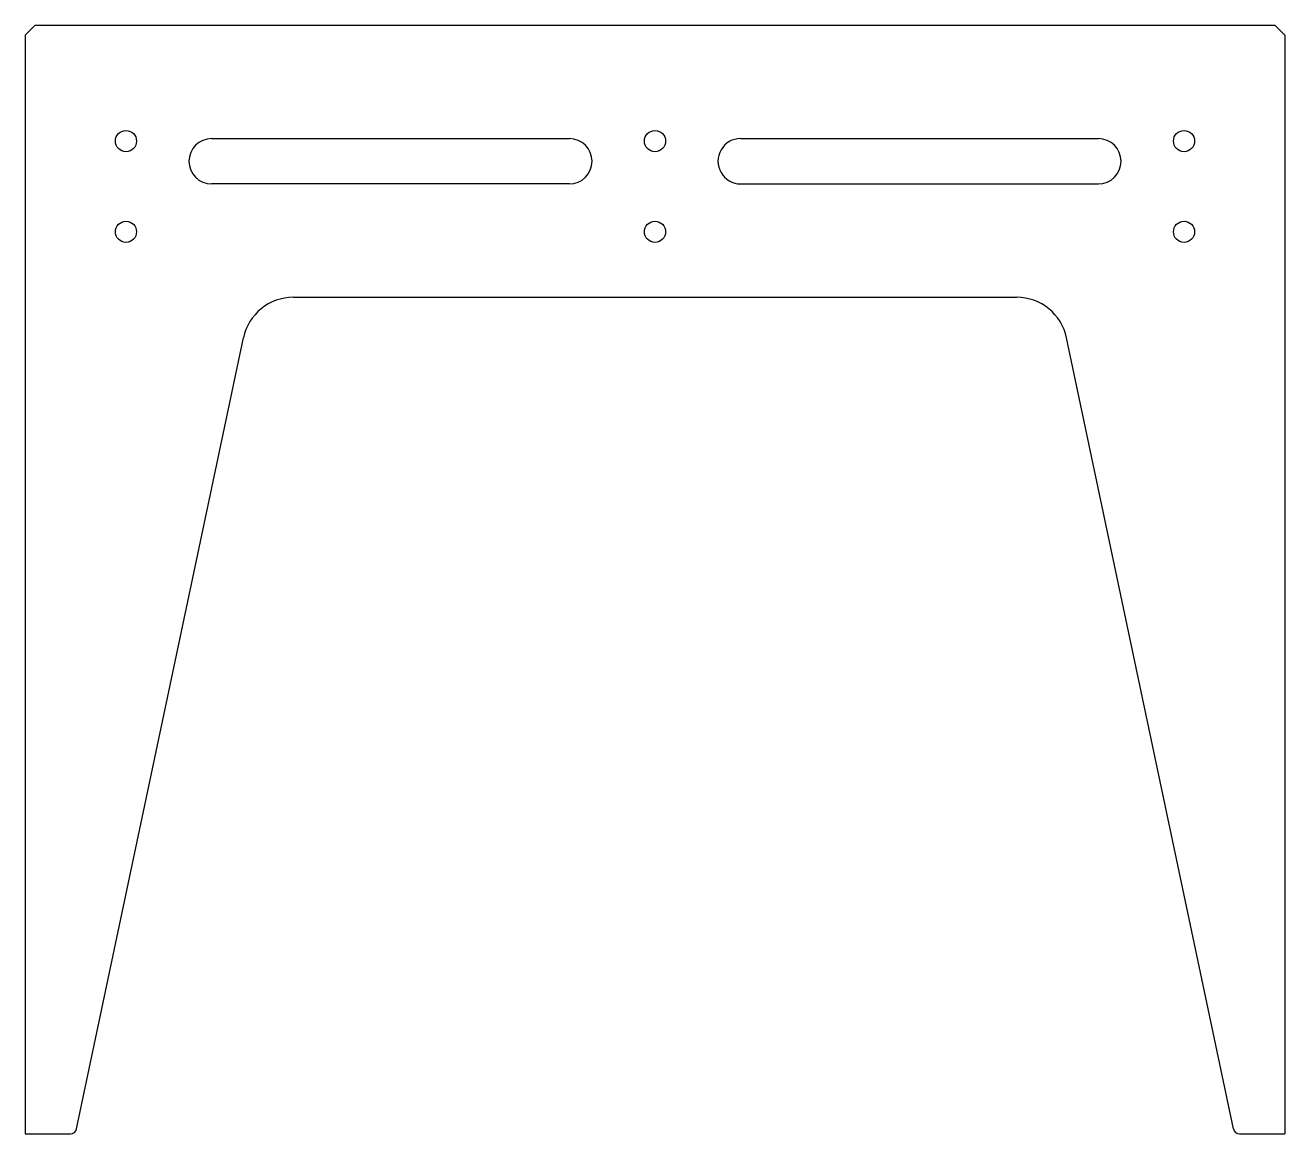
# Model space of a CAD drawing. Extents: x -125 to 125, y -220 to 0.
import ezdxf

# ---------------------------------------------------------------- set-up
doc = ezdxf.new("R2010")
doc.units = 0
doc.layers.add('CONTINUOUS', color=7, linetype='CONTINUOUS')

msp = doc.modelspace()

# ---------------------------------------------------------------- linework, layer by layer
at = {"layer": 'CONTINUOUS', "color": 1, "linetype": 'CONTINUOUS'}
for p, q in [((-123, 0), (-125, -2)), ((125, -2), (123, 0)), ((-114.79, -218.99), (-81.7, -62.06)), ((114.79, -218.99), (81.7, -62.06))]:
    msp.add_line(p, q, dxfattribs=at)
at = {"layer": 'CONTINUOUS'}
for p, q in [((-125, -2), (-125, -220)), ((-123, 0), (123, 0)), ((125, -2), (125, -220)), ((-88, -22.5), (-17, -22.5)), ((17, -22.5), (88, -22.5)), ((-17, -31.5), (-88, -31.5)), ((17, -31.5), (88, -31.5)), ((-71.76, -54), (71.76, -54)), ((-125, -220), (-116.03, -220)), ((116.03, -220), (125, -220))]:
    msp.add_line(p, q, dxfattribs=at)
for centre in [(-105, -23), (0, -23), (105, -23), (-105, -41), (0, -41), (105, -41)]:
    msp.add_circle(centre, 2.1, dxfattribs=at)
for centre, radius, start, end in [((-88, -27), 4.5, 90, 270), ((-17, -27), 4.5, 270, 90), ((17, -27), 4.5, 89.9941, 270.0059), ((88, -27), 4.5, 270, 90), ((-71.76, -64.16), 10.16, 90, 168.0939), ((71.76, -64.16), 10.16, 11.9061, 90), ((-116.03, -218.73), 1.27, 270, 348.0939), ((116.03, -218.73), 1.27, 191.9061, 270)]:
    msp.add_arc(centre, radius, start, end, dxfattribs=at)

doc.saveas('drawing.dxf')
